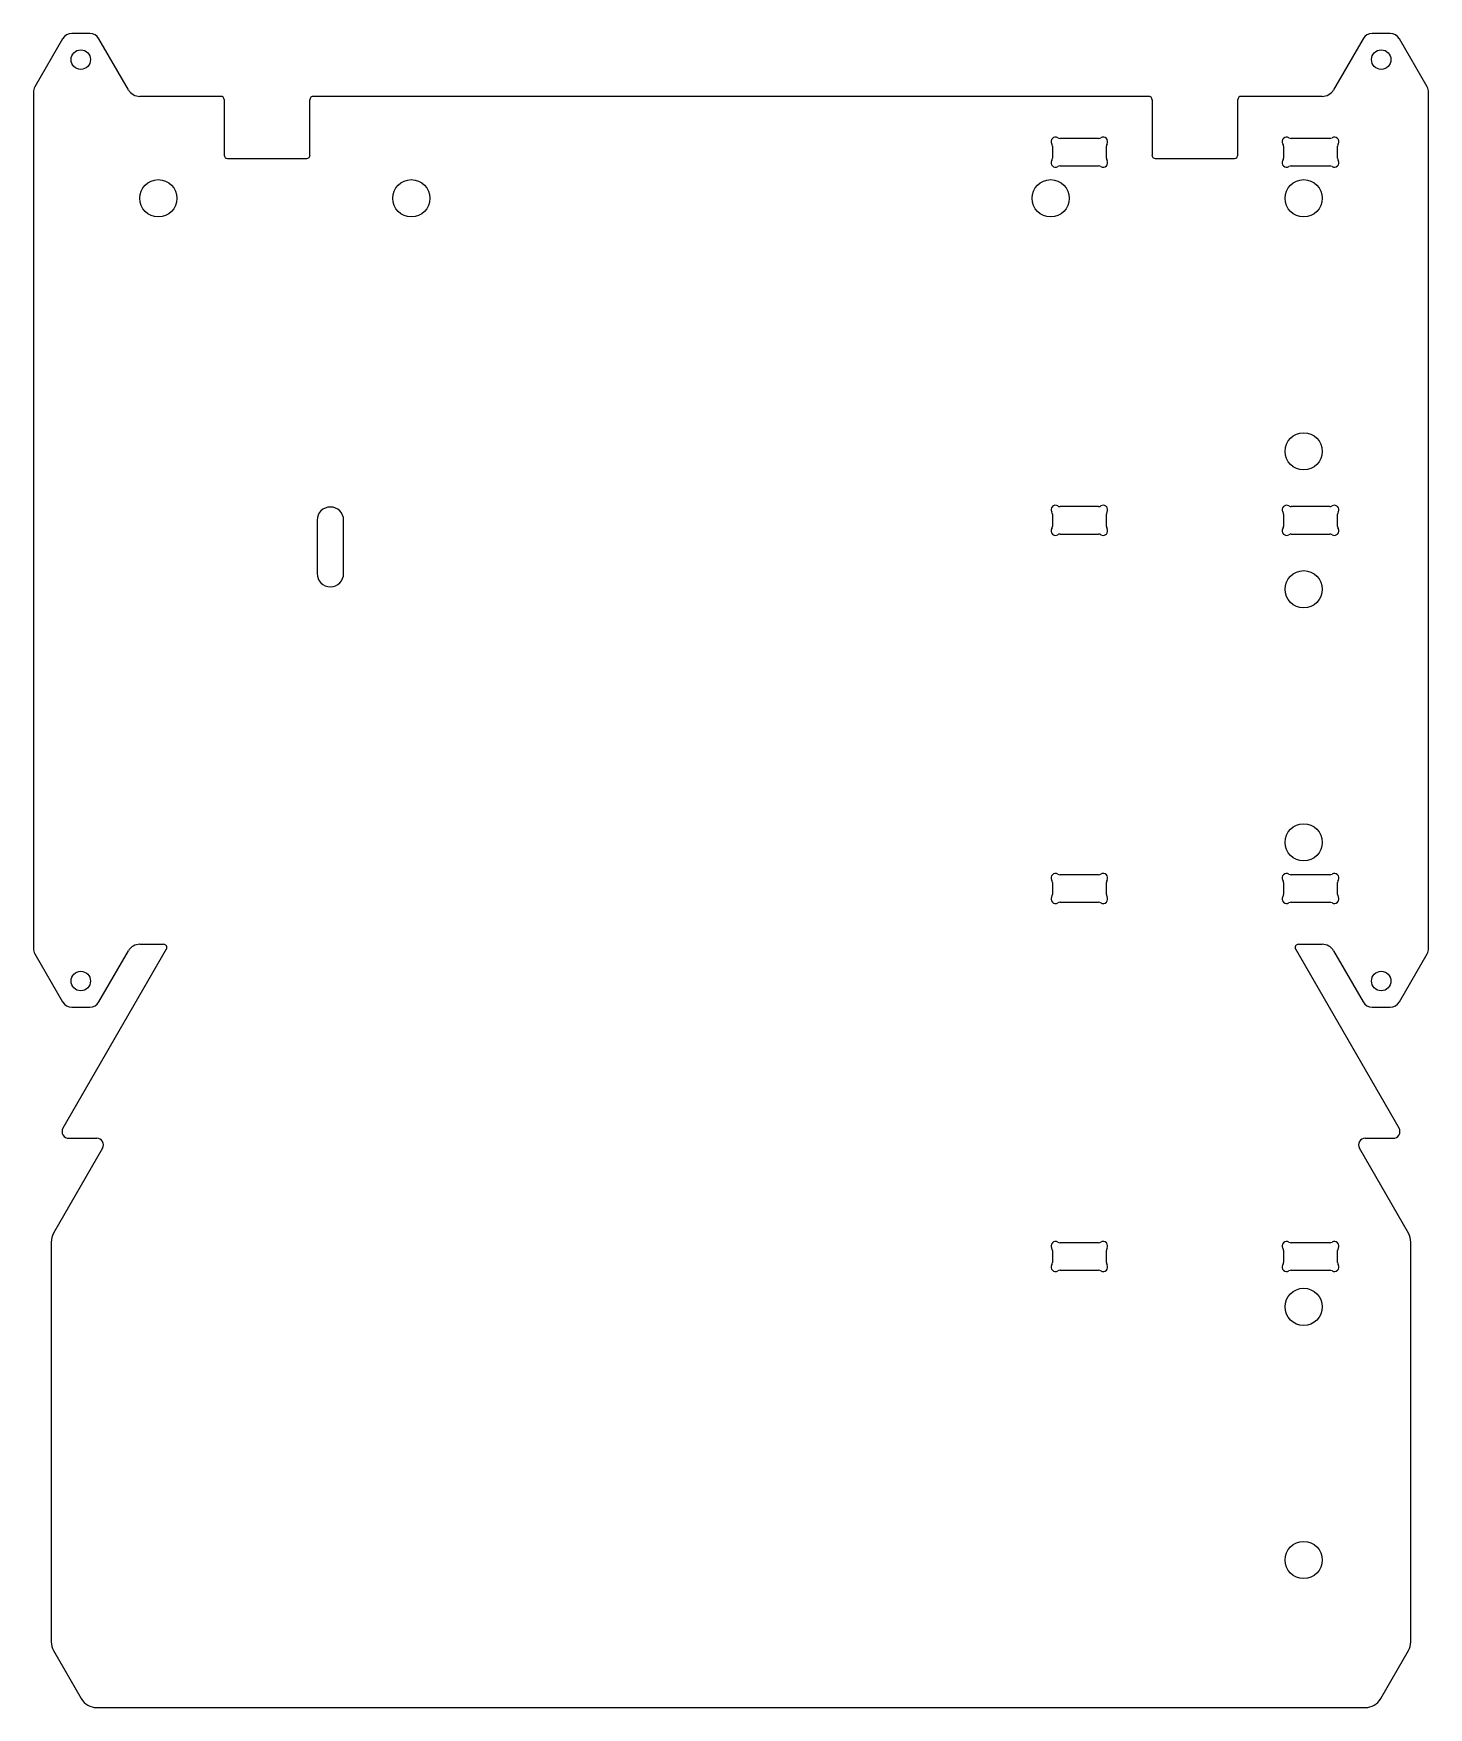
# Model space of a CAD drawing. Header units: millimetres. Extents: x -79 to 79, y -134 to 55.
import ezdxf

# ---------------------------------------------------------------- set-up
doc = ezdxf.new("R2010")
doc.units = ezdxf.units.MM

msp = doc.modelspace()

# ---------------------------------------------------------------- linework, layer by layer
at = {"color": 7, "linetype": 'Continuous', "lineweight": 25}
for p, q in [((-72.41, 54.95), (-74.43, 54.95)), ((74.43, 54.95), (72.41, 54.95)), ((-75.47, 54.35), (-78.6, 48.93)), ((-68.05, 48.6), (-71.37, 54.35)), ((71.37, 54.35), (68.05, 48.6)), ((78.6, 48.93), (75.47, 54.35)), ((-78.76, 48.33), (-78.76, -48.33)), ((-57.61, 47.85), (-66.75, 47.85)), ((-57.24, 47.48), (-57.24, 41.23)), ((-47.54, 41.23), (-47.54, 47.48)), ((47.16, 47.85), (-47.16, 47.85)), ((47.54, 47.48), (47.54, 41.23)), ((57.24, 41.23), (57.24, 47.48)), ((66.75, 47.85), (57.61, 47.85)), ((78.76, -48.33), (78.76, 48.33)), ((36.29, 42.23), (36.29, 40.87)), ((41.51, 43.1), (37.16, 43.1)), ((42.39, 40.87), (42.39, 42.23)), ((62.39, 42.23), (62.39, 40.87)), ((67.61, 43.1), (63.26, 43.1)), ((68.49, 40.87), (68.49, 42.23)), ((-56.86, 40.85), (-47.91, 40.85)), ((37.16, 40), (41.51, 40)), ((47.91, 40.85), (56.86, 40.85)), ((63.26, 40), (67.61, 40)), ((-46.74, 0), (-46.74, -6)), ((-43.74, -6), (-43.74, 0)), ((36.29, 0.68), (36.29, -0.68)), ((41.51, 1.55), (37.16, 1.55)), ((42.39, -0.68), (42.39, 0.68)), ((62.39, 0.68), (62.39, -0.68)), ((67.61, 1.55), (63.26, 1.55)), ((68.49, -0.68), (68.49, 0.68)), ((37.16, -1.55), (41.51, -1.55)), ((63.26, -1.55), (67.61, -1.55)), ((36.29, -40.87), (36.29, -42.23)), ((41.51, -40), (37.16, -40)), ((42.39, -42.23), (42.39, -40.87)), ((62.39, -40.87), (62.39, -42.23)), ((67.61, -40), (63.26, -40)), ((68.49, -42.23), (68.49, -40.87)), ((37.16, -43.1), (41.51, -43.1)), ((63.26, -43.1), (67.61, -43.1)), ((-78.6, -48.93), (-75.47, -54.35)), ((-63.76, -48.41), (-75.43, -68.62)), ((-71.37, -54.35), (-68.05, -48.6)), ((-66.75, -47.85), (-64.08, -47.85)), ((75.43, -68.62), (63.76, -48.41)), ((64.08, -47.85), (66.75, -47.85)), ((68.05, -48.6), (71.37, -54.35)), ((75.47, -54.35), (78.6, -48.93)), ((-74.43, -54.95), (-72.41, -54.95)), ((72.41, -54.95), (74.43, -54.95)), ((-74.78, -69.75), (-71.6, -69.75)), ((71.6, -69.75), (74.78, -69.75)), ((-70.95, -70.88), (-76.49, -80.47)), ((76.49, -80.47), (70.95, -70.88)), ((-76.76, -81.47), (-76.76, -126.58)), ((36.29, -82.42), (36.29, -83.78)), ((41.51, -81.55), (37.16, -81.55)), ((42.39, -83.78), (42.39, -82.42)), ((62.39, -82.42), (62.39, -83.78)), ((67.61, -81.55), (63.26, -81.55)), ((68.49, -83.78), (68.49, -82.42)), ((76.76, -126.58), (76.76, -81.47)), ((37.16, -84.65), (41.51, -84.65)), ((63.26, -84.65), (67.61, -84.65)), ((-76.49, -127.58), (-73.36, -133)), ((73.36, -133), (76.49, -127.58)), ((-71.63, -134), (71.63, -134))]:
    msp.add_line(p, q, dxfattribs=at)
for centre, radius in [((-73.42, 52), 1.1), ((73.42, 52), 1.1), ((-64.67, 36.35), 2.1), ((-36.1, 36.35), 2.1), ((36.1, 36.35), 2.1), ((64.67, 36.35), 2.1), ((64.67, 7.78), 2.1), ((64.67, -7.78), 2.1), ((64.67, -36.35), 2.1), ((-73.42, -52), 1.1), ((73.42, -52), 1.1), ((64.67, -88.78), 2.1), ((64.67, -117.35), 2.1)]:
    msp.add_circle(centre, radius, dxfattribs=at)
for centre, radius, start, end in [((-74.43, 53.75), 1.2, 90, 150), ((-72.41, 53.75), 1.2, 30, 90), ((72.41, 53.75), 1.2, 90, 150), ((74.43, 53.75), 1.2, 30, 90), ((-77.56, 48.33), 1.2, 150, 180), ((-66.75, 49.35), 1.5, 210, 270), ((-57.61, 47.48), 0.375, 0, 90), ((-47.16, 47.48), 0.375, 90, 180), ((47.16, 47.48), 0.375, 0, 90), ((57.61, 47.48), 0.375, 90, 180), ((66.75, 49.35), 1.5, 270, 330), ((77.56, 48.33), 1.2, 360, 30), ((36.64, 42.75), 0.5, 58.6003, 211.3997), ((35.79, 42.23), 0.5, 0, 31.3997), ((37.16, 43.6), 0.5, 238.6003, 270), ((41.51, 43.6), 0.5, 270, 301.3997), ((42.03, 42.75), 0.5, 328.6003, 121.3997), ((42.89, 42.23), 0.5, 148.6003, 180), ((62.74, 42.75), 0.5, 58.6003, 211.3997), ((61.89, 42.23), 0.5, 0, 31.3997), ((63.26, 43.6), 0.5, 238.6003, 270), ((67.61, 43.6), 0.5, 270, 301.3997), ((68.13, 42.75), 0.5, 328.6003, 121.3997), ((68.99, 42.23), 0.5, 148.6003, 180), ((-56.86, 41.23), 0.375, 180, 270), ((-47.91, 41.23), 0.375, 270, 0), ((36.64, 40.35), 0.5, 148.6003, 301.3997), ((35.79, 40.87), 0.5, 328.6003, 360), ((37.16, 39.5), 0.5, 90, 121.3997), ((41.51, 39.5), 0.5, 58.6003, 90), ((42.03, 40.35), 0.5, 238.6003, 31.3997), ((42.89, 40.87), 0.5, 180, 211.3997), ((47.91, 41.23), 0.375, 180, 270), ((56.86, 41.23), 0.375, 270, 0), ((62.74, 40.35), 0.5, 148.6003, 301.3997), ((61.89, 40.87), 0.5, 328.6003, 0), ((63.26, 39.5), 0.5, 90, 121.3997), ((67.61, 39.5), 0.5, 58.6003, 90), ((68.13, 40.35), 0.5, 238.6003, 31.3997), ((68.99, 40.87), 0.5, 180, 211.3997), ((-45.24, 0), 1.5, 0, 180), ((36.64, 1.2), 0.5, 58.6003, 211.3997), ((35.79, 0.68), 0.5, 0, 31.3997), ((37.16, 2.05), 0.5, 238.6003, 270), ((41.51, 2.05), 0.5, 270, 301.3997), ((42.03, 1.2), 0.5, 328.6003, 121.3997), ((42.89, 0.68), 0.5, 148.6003, 180), ((62.74, 1.2), 0.5, 58.6003, 211.3997), ((61.89, 0.68), 0.5, 0, 31.3997), ((63.26, 2.05), 0.5, 238.6003, 270), ((67.61, 2.05), 0.5, 270, 301.3997), ((68.13, 1.2), 0.5, 328.6003, 121.3997), ((68.99, 0.68), 0.5, 148.6003, 180), ((36.64, -1.2), 0.5, 148.6003, 301.3997), ((35.79, -0.68), 0.5, 328.6003, 360), ((37.16, -2.05), 0.5, 90, 121.3997), ((41.51, -2.05), 0.5, 58.6003, 90), ((42.03, -1.2), 0.5, 238.6003, 31.3997), ((42.89, -0.68), 0.5, 180, 211.3997), ((62.74, -1.2), 0.5, 148.6003, 301.3997), ((61.89, -0.68), 0.5, 328.6003, 360), ((63.26, -2.05), 0.5, 90, 121.3997), ((67.61, -2.05), 0.5, 58.6003, 90), ((68.13, -1.2), 0.5, 238.6003, 31.3997), ((68.99, -0.68), 0.5, 180, 211.3997), ((-45.24, -6), 1.5, 180, 0), ((36.64, -40.35), 0.5, 58.6003, 211.3997), ((35.79, -40.87), 0.5, 0, 31.3997), ((37.16, -39.5), 0.5, 238.6003, 270), ((41.51, -39.5), 0.5, 270, 301.3997), ((42.03, -40.35), 0.5, 328.6003, 121.3997), ((42.89, -40.87), 0.5, 148.6003, 180), ((62.74, -40.35), 0.5, 58.6003, 211.3997), ((61.89, -40.87), 0.5, 360, 31.3997), ((63.26, -39.5), 0.5, 238.6003, 270), ((67.61, -39.5), 0.5, 270, 301.3997), ((68.13, -40.35), 0.5, 328.6003, 121.3997), ((68.99, -40.87), 0.5, 148.6003, 180), ((36.64, -42.75), 0.5, 148.6003, 301.3997), ((35.79, -42.23), 0.5, 328.6003, 360), ((37.16, -43.6), 0.5, 90, 121.3997), ((41.51, -43.6), 0.5, 58.6003, 90), ((42.03, -42.75), 0.5, 238.6003, 31.3997), ((42.89, -42.23), 0.5, 180, 211.3997), ((62.74, -42.75), 0.5, 148.6003, 301.3997), ((61.89, -42.23), 0.5, 328.6003, 0), ((63.26, -43.6), 0.5, 90, 121.3997), ((67.61, -43.6), 0.5, 58.6003, 90), ((68.13, -42.75), 0.5, 238.6003, 31.3997), ((68.99, -42.23), 0.5, 180, 211.3997), ((-77.56, -48.33), 1.2, 180, 210), ((-66.75, -49.35), 1.5, 90, 150), ((-64.08, -48.23), 0.375, 330, 90), ((64.08, -48.23), 0.375, 90, 210), ((66.75, -49.35), 1.5, 30, 90), ((77.56, -48.33), 1.2, 330, 360), ((-74.43, -53.75), 1.2, 210, 270), ((-72.41, -53.75), 1.2, 270, 330), ((72.41, -53.75), 1.2, 210, 270), ((74.43, -53.75), 1.2, 270, 330), ((-74.78, -69), 0.75, 150, 270), ((-71.6, -70.5), 0.75, 330, 90), ((71.6, -70.5), 0.75, 90, 210), ((74.78, -69), 0.75, 270, 30), ((-74.76, -81.47), 2, 150, 180), ((74.76, -81.47), 2, 0, 30), ((36.64, -81.9), 0.5, 58.6003, 211.3997), ((35.79, -82.42), 0.5, 360, 31.3997), ((37.16, -81.05), 0.5, 238.6003, 270), ((41.51, -81.05), 0.5, 270, 301.3997), ((42.03, -81.9), 0.5, 328.6003, 121.3997), ((42.89, -82.42), 0.5, 148.6003, 180), ((62.74, -81.9), 0.5, 58.6003, 211.3997), ((61.89, -82.42), 0.5, 0, 31.3997), ((63.26, -81.05), 0.5, 238.6003, 270), ((67.61, -81.05), 0.5, 270, 301.3997), ((68.13, -81.9), 0.5, 328.6003, 121.3997), ((68.99, -82.42), 0.5, 148.6003, 180), ((36.64, -84.3), 0.5, 148.6003, 301.3997), ((35.79, -83.78), 0.5, 328.6003, 0), ((37.16, -85.15), 0.5, 90, 121.3997), ((41.51, -85.15), 0.5, 58.6003, 90), ((42.03, -84.3), 0.5, 238.6003, 31.3997), ((42.89, -83.78), 0.5, 180, 211.3997), ((62.74, -84.3), 0.5, 148.6003, 301.3997), ((61.89, -83.78), 0.5, 328.6003, 0), ((63.26, -85.15), 0.5, 90, 121.3997), ((67.61, -85.15), 0.5, 58.6003, 90), ((68.13, -84.3), 0.5, 238.6003, 31.3997), ((68.99, -83.78), 0.5, 180, 211.3997), ((-74.76, -126.58), 2, 180, 210), ((74.76, -126.58), 2, 330, 0), ((-71.63, -132), 2, 210, 270), ((71.63, -132), 2, 270, 330)]:
    msp.add_arc(centre, radius, start, end, dxfattribs=at)

doc.saveas('drawing.dxf')
